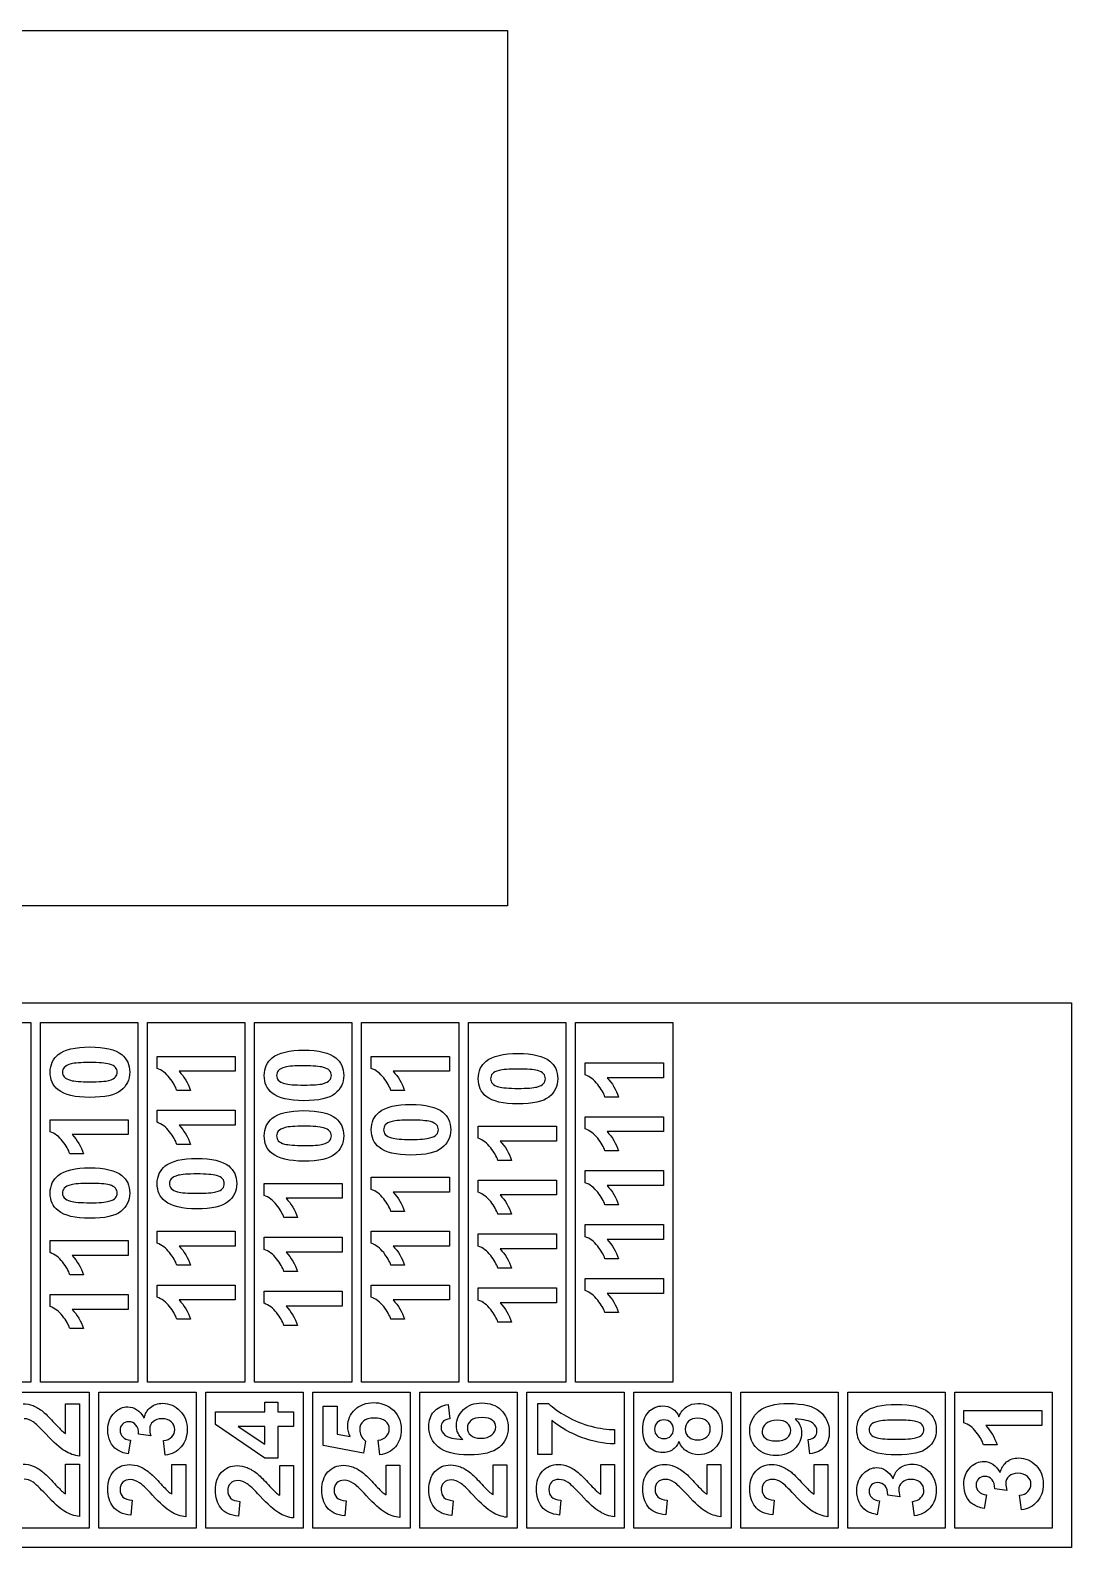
# Model space of a CAD drawing. Header units: millimetres. Extents: x -30 to 404, y 52 to 300.
# Drawn here: x 297 to 404, y 52 to 208 of the extents above; entities that cross this region are included whole.
import ezdxf

# ---------------------------------------------------------------- set-up
doc = ezdxf.new("R2010")
doc.units = ezdxf.units.MM
doc.layers.get('0').update_dxf_attribs({"lineweight": 25, "true_color": 0xffffff})
doc.layers.add('Gravure1', color=3, linetype='Continuous', lineweight=25, true_color=0x00ff00)

msp = doc.modelspace()

# ---------------------------------------------------------------- linework, layer by layer
for p, q in [((120, 208), (346, 208)), ((346, 208), (346, 118)), ((346, 118), (120, 118)), ((10, 108), (404, 108)), ((404, 108), (404, 52)), ((404, 52), (10, 52))]:
    msp.add_line(p, q)
at = {"layer": 'Gravure1'}
for p, q in [((287, 106), (297, 106)), ((297, 106), (297, 69)), ((298, 69), (298, 106)), ((298, 106), (308, 106)), ((308, 106), (308, 69)), ((309, 69), (309, 106)), ((309, 106), (319, 106)), ((319, 106), (319, 69)), ((320, 69), (320, 106)), ((320, 106), (330, 106)), ((330, 106), (330, 69)), ((331, 69), (331, 106)), ((331, 106), (341, 106)), ((341, 106), (341, 69)), ((342, 69), (342, 106)), ((342, 106), (352, 106)), ((352, 106), (352, 69)), ((353, 69), (353, 106)), ((353, 106), (363, 106)), ((363, 106), (363, 69)), ((310, 101.27), (310, 102.51)), ((310, 102.51), (318.03, 102.51)), ((318.03, 102.51), (318.03, 100.98)), ((332, 101.27), (332, 102.51)), ((332, 102.51), (340.03, 102.51)), ((340.03, 102.51), (340.03, 100.98)), ((354, 100.6), (354, 101.84)), ((354, 101.84), (362.03, 101.84)), ((362.03, 101.84), (362.03, 100.31)), ((318.03, 100.98), (312.25, 100.98)), ((340.03, 100.98), (334.25, 100.98)), ((362.03, 100.31), (356.25, 100.31)), ((313.42, 99), (312.02, 99)), ((335.42, 99), (334.02, 99)), ((357.42, 98.33), (356.02, 98.33)), ((310, 95.73), (310, 96.97)), ((310, 96.97), (318.03, 96.97)), ((318.03, 96.97), (318.03, 95.44)), ((299, 94.76), (299, 96)), ((299, 96), (307.03, 96)), ((307.03, 96), (307.03, 94.47)), ((318.03, 95.44), (312.25, 95.44)), ((343, 94.09), (343, 95.33)), ((343, 95.33), (351.03, 95.33)), ((351.03, 95.33), (351.03, 93.8)), ((354, 95.06), (354, 96.3)), ((354, 96.3), (362.03, 96.3)), ((362.03, 96.3), (362.03, 94.77)), ((307.03, 94.47), (301.25, 94.47)), ((351.03, 93.8), (345.25, 93.8)), ((362.03, 94.77), (356.25, 94.77)), ((302.42, 92.49), (301.02, 92.49)), ((313.42, 93.46), (312.02, 93.46)), ((357.42, 92.79), (356.02, 92.79)), ((346.42, 91.82), (345.02, 91.82)), ((354, 89.51), (354, 90.76)), ((354, 90.76), (362.03, 90.76)), ((362.03, 90.76), (362.03, 89.22)), ((321, 88.21), (321, 89.45)), ((321, 89.45), (329.03, 89.45)), ((329.03, 89.45), (329.03, 87.92)), ((332, 88.84), (332, 90.09)), ((332, 90.09), (340.03, 90.09)), ((340.03, 90.09), (340.03, 88.55)), ((343, 88.55), (343, 89.79)), ((343, 89.79), (351.03, 89.79)), ((351.03, 89.79), (351.03, 88.26)), ((362.03, 89.22), (356.25, 89.22)), ((329.03, 87.92), (323.25, 87.92)), ((340.03, 88.55), (334.25, 88.55)), ((351.03, 88.26), (345.25, 88.26)), ((324.42, 85.94), (323.02, 85.94)), ((335.42, 86.57), (334.02, 86.57)), ((346.42, 86.27), (345.02, 86.27)), ((357.42, 87.24), (356.02, 87.24)), ((310, 83.3), (310, 84.54)), ((310, 84.54), (318.03, 84.54)), ((318.03, 84.54), (318.03, 83.01)), ((332, 83.3), (332, 84.54)), ((332, 84.54), (340.03, 84.54)), ((340.03, 84.54), (340.03, 83.01)), ((343, 83), (343, 84.25)), ((343, 84.25), (351.03, 84.25)), ((351.03, 84.25), (351.03, 82.71)), ((354, 83.97), (354, 85.21)), ((354, 85.21), (362.03, 85.21)), ((362.03, 85.21), (362.03, 83.68)), ((299, 82.33), (299, 83.58)), ((299, 83.58), (307.03, 83.58)), ((307.03, 83.58), (307.03, 82.04)), ((318.03, 83.01), (312.25, 83.01)), ((321, 82.67), (321, 83.91)), ((321, 83.91), (329.03, 83.91)), ((329.03, 83.91), (329.03, 82.38)), ((340.03, 83.01), (334.25, 83.01)), ((351.03, 82.71), (345.25, 82.71)), ((362.03, 83.68), (356.25, 83.68)), ((307.03, 82.04), (301.25, 82.04)), ((329.03, 82.38), (323.25, 82.38)), ((357.42, 81.7), (356.02, 81.7)), ((302.42, 80.06), (301.02, 80.06)), ((313.42, 81.03), (312.02, 81.03)), ((324.42, 80.4), (323.02, 80.4)), ((335.42, 81.03), (334.02, 81.03)), ((346.42, 80.73), (345.02, 80.73)), ((354, 78.43), (354, 79.67)), ((354, 79.67), (362.03, 79.67)), ((362.03, 79.67), (362.03, 78.14)), ((299, 76.79), (299, 78.03)), ((299, 78.03), (307.03, 78.03)), ((307.03, 78.03), (307.03, 76.5)), ((310, 77.76), (310, 79)), ((310, 79), (318.03, 79)), ((318.03, 79), (318.03, 77.47)), ((321, 77.12), (321, 78.37)), ((321, 78.37), (329.03, 78.37)), ((329.03, 78.37), (329.03, 76.83)), ((332, 77.76), (332, 79)), ((332, 79), (340.03, 79)), ((340.03, 79), (340.03, 77.47)), ((343, 77.46), (343, 78.7)), ((343, 78.7), (351.03, 78.7)), ((351.03, 78.7), (351.03, 77.17)), ((362.03, 78.14), (356.25, 78.14)), ((307.03, 76.5), (301.25, 76.5)), ((318.03, 77.47), (312.25, 77.47)), ((329.03, 76.83), (323.25, 76.83)), ((340.03, 77.47), (334.25, 77.47)), ((351.03, 77.17), (345.25, 77.17)), ((313.42, 75.49), (312.02, 75.49)), ((335.42, 75.49), (334.02, 75.49)), ((346.42, 75.19), (345.02, 75.19)), ((357.42, 76.16), (356.02, 76.16)), ((302.42, 74.52), (301.02, 74.52)), ((324.42, 74.85), (323.02, 74.85)), ((297, 69), (287, 69)), ((308, 69), (298, 69)), ((319, 69), (309, 69)), ((330, 69), (320, 69)), ((341, 69), (331, 69)), ((352, 69), (342, 69)), ((363, 69), (353, 69)), ((293, 68), (303, 68)), ((303, 68), (303, 54)), ((304, 68), (314, 68)), ((304, 54), (304, 68)), ((314, 68), (314, 54)), ((315, 68), (325, 68)), ((315, 54), (315, 68)), ((325, 68), (325, 54)), ((326, 68), (336, 68)), ((326, 54), (326, 68)), ((336, 68), (336, 54)), ((337, 68), (347, 68)), ((337, 54), (337, 68)), ((347, 68), (347, 54)), ((348, 68), (358, 68)), ((348, 54), (348, 68)), ((358, 68), (358, 54)), ((359, 68), (369, 68)), ((359, 54), (359, 68)), ((369, 68), (369, 54)), ((370, 68), (380, 68)), ((370, 54), (370, 68)), ((380, 68), (380, 54)), ((381, 68), (391, 68)), ((381, 54), (381, 68)), ((391, 68), (391, 54)), ((392, 68), (402, 68)), ((392, 54), (392, 68)), ((402, 68), (402, 54)), ((300.59, 66.79), (302.02, 66.79)), ((300.59, 63.75), (300.59, 66.79)), ((302.02, 66.79), (302.02, 61.42)), ((315.98, 64.67), (315.98, 65.95)), ((315.98, 65.95), (321.06, 65.95)), ((321.06, 65.95), (321.06, 66.95)), ((321.06, 66.95), (322.41, 66.95)), ((322.41, 66.95), (322.41, 65.95)), ((322.41, 65.95), (324.02, 65.95)), ((324.02, 65.95), (324.02, 64.47)), ((327.06, 62.5), (327.06, 66.55)), ((327.06, 66.55), (328.49, 66.55)), ((328.49, 66.55), (328.49, 63.66)), ((339.91, 66.73), (340.07, 65.24)), ((349.13, 61.58), (349.13, 66.83)), ((349.13, 66.83), (350.24, 66.83)), ((392.92, 64.85), (392.92, 66.1)), ((392.92, 66.1), (400.95, 66.1)), ((400.95, 66.1), (400.95, 64.56)), ((321.06, 61.2), (315.98, 64.67)), ((321.06, 64.47), (318.33, 64.47)), ((318.33, 64.47), (321.06, 62.63)), ((321.06, 62.63), (321.06, 64.47)), ((324.02, 64.47), (322.41, 64.47)), ((322.41, 64.47), (322.41, 61.2)), ((350.55, 65.07), (350.55, 61.58)), ((357.02, 64.14), (357.02, 62.66)), ((400.95, 64.56), (395.17, 64.56)), ((307.25, 63.05), (307.01, 61.63)), ((309.34, 63.49), (308.09, 63.66)), ((310.83, 61.52), (310.65, 63)), ((331.22, 61.71), (327.06, 62.5)), ((328.49, 63.66), (329.85, 63.42)), ((331.4, 62.96), (331.22, 61.71)), ((332.89, 61.53), (332.73, 63.05)), ((377.1, 61.63), (376.93, 63.11)), ((396.33, 62.58), (394.94, 62.58)), ((322.41, 61.2), (321.06, 61.2)), ((350.55, 61.58), (349.13, 61.58)), ((300.59, 60.58), (302.02, 60.58)), ((300.59, 57.54), (300.59, 60.58)), ((302.02, 60.58), (302.02, 55.21)), ((311.52, 60.54), (312.95, 60.54)), ((311.52, 57.49), (311.52, 60.54)), ((312.95, 60.54), (312.95, 55.16)), ((322.59, 60.43), (324.02, 60.43)), ((322.59, 57.38), (322.59, 60.43)), ((324.02, 60.43), (324.02, 55.05)), ((333.52, 60.47), (334.95, 60.47)), ((333.52, 57.42), (333.52, 60.47)), ((334.95, 60.47), (334.95, 55.09)), ((344.52, 60.5), (345.95, 60.5)), ((344.52, 57.45), (344.52, 60.5)), ((345.95, 60.5), (345.95, 55.12)), ((355.59, 60.55), (357.02, 60.55)), ((355.59, 57.5), (355.59, 60.55)), ((357.02, 60.55), (357.02, 55.17)), ((366.52, 60.55), (367.95, 60.55)), ((366.52, 57.51), (366.52, 60.55)), ((367.95, 60.55), (367.95, 55.18)), ((377.52, 60.56), (378.95, 60.56)), ((377.52, 57.51), (377.52, 60.56)), ((378.95, 60.56), (378.95, 55.18)), ((397.34, 57.87), (396.09, 58.04)), ((307.44, 56.87), (307.28, 55.34)), ((318.5, 56.76), (318.35, 55.23)), ((329.44, 56.8), (329.28, 55.27)), ((340.44, 56.83), (340.28, 55.3)), ((351.5, 56.88), (351.35, 55.35)), ((362.43, 56.88), (362.28, 55.36)), ((373.43, 56.89), (373.28, 55.36)), ((384.25, 56.8), (384.01, 55.39)), ((386.34, 57.24), (385.09, 57.41)), ((387.83, 55.27), (387.65, 56.76)), ((395.25, 57.43), (395.01, 56.02)), ((398.83, 55.9), (398.65, 57.39)), ((303, 54), (293, 54)), ((314, 54), (304, 54)), ((325, 54), (315, 54)), ((336, 54), (326, 54)), ((347, 54), (337, 54)), ((358, 54), (348, 54)), ((369, 54), (359, 54)), ((380, 54), (370, 54)), ((391, 54), (381, 54)), ((392, 54), (392, 54)), ((402, 54), (392, 54))]:
    msp.add_line(p, q, dxfattribs=at)
for points in [[(299.83, 102.7), (300.49, 103.22), (301.57, 103.48), (303.09, 103.48)], [(303.09, 103.48), (304.6, 103.48), (305.69, 103.22), (306.35, 102.7)], [(321.83, 102.37), (322.49, 102.89), (323.57, 103.15), (325.09, 103.15)], [(325.09, 103.15), (326.6, 103.15), (327.69, 102.89), (328.35, 102.36)], [(299, 100.89), (299, 101.66), (299.28, 102.27), (299.83, 102.7)], [(301.15, 101.74), (300.8, 101.64), (300.57, 101.52), (300.45, 101.38)], [(303.09, 101.88), (302.15, 101.88), (301.5, 101.83), (301.15, 101.74)], [(305.08, 101.72), (304.69, 101.83), (304.03, 101.88), (303.09, 101.88)], [(305.72, 101.38), (305.6, 101.53), (305.39, 101.64), (305.08, 101.72)], [(306.35, 102.7), (306.9, 102.26), (307.17, 101.66), (307.17, 100.89)], [(321, 100.55), (321, 101.32), (321.28, 101.93), (321.83, 102.37)], [(323.15, 101.4), (322.8, 101.31), (322.57, 101.19), (322.45, 101.04)], [(325.09, 101.54), (324.15, 101.54), (323.5, 101.5), (323.15, 101.4)], [(327.08, 101.38), (326.69, 101.49), (326.03, 101.54), (325.09, 101.54)], [(328.35, 102.36), (328.9, 101.93), (329.17, 101.32), (329.17, 100.55)], [(343, 100.21), (343, 100.99), (343.28, 101.59), (343.83, 102.03)], [(343.83, 102.03), (344.49, 102.55), (345.57, 102.81), (347.09, 102.81)], [(347.09, 102.81), (348.6, 102.81), (349.69, 102.55), (350.35, 102.03)], [(350.35, 102.03), (350.9, 101.59), (351.17, 100.99), (351.17, 100.21)], [(299.82, 99.07), (299.27, 99.51), (299, 100.11), (299, 100.89)], [(300.45, 101.38), (300.33, 101.24), (300.27, 101.07), (300.27, 100.89)], [(300.27, 100.89), (300.27, 100.7), (300.33, 100.53), (300.45, 100.39)], [(300.45, 100.39), (300.57, 100.24), (300.78, 100.13), (301.08, 100.05)], [(301.08, 100.05), (301.48, 99.94), (302.15, 99.89), (303.09, 99.89)], [(303.09, 99.89), (304.03, 99.89), (304.67, 99.94), (305.02, 100.03)], [(305.02, 100.03), (305.37, 100.13), (305.61, 100.25), (305.72, 100.39)], [(305.9, 100.89), (305.9, 101.07), (305.84, 101.24), (305.72, 101.38)], [(305.72, 100.39), (305.84, 100.53), (305.9, 100.7), (305.9, 100.89)], [(307.17, 100.89), (307.17, 100.11), (306.87, 99.48), (306.27, 99)], [(311.28, 100.3), (310.91, 100.77), (310.49, 101.1), (310, 101.27)], [(312.02, 99), (311.89, 99.4), (311.65, 99.83), (311.28, 100.3)], [(312.25, 100.98), (312.78, 100.42), (313.17, 99.76), (313.42, 99)], [(321.82, 98.74), (321.27, 99.17), (321, 99.77), (321, 100.55)], [(322.45, 101.04), (322.33, 100.9), (322.27, 100.74), (322.27, 100.55)], [(322.27, 100.55), (322.27, 100.36), (322.33, 100.2), (322.45, 100.05)], [(322.45, 100.05), (322.57, 99.91), (322.78, 99.8), (323.08, 99.71)], [(327.02, 99.7), (327.37, 99.79), (327.61, 99.91), (327.72, 100.06)], [(327.72, 101.05), (327.6, 101.19), (327.39, 101.3), (327.08, 101.38)], [(327.9, 100.55), (327.9, 100.74), (327.84, 100.9), (327.72, 101.05)], [(327.72, 100.06), (327.84, 100.2), (327.9, 100.36), (327.9, 100.55)], [(329.17, 100.55), (329.17, 99.77), (328.87, 99.14), (328.27, 98.67)], [(333.28, 100.3), (332.91, 100.77), (332.49, 101.1), (332, 101.27)], [(334.02, 99), (333.89, 99.4), (333.65, 99.83), (333.28, 100.3)], [(334.25, 100.98), (334.78, 100.42), (335.17, 99.76), (335.42, 99)], [(343.82, 98.4), (343.27, 98.84), (343, 99.44), (343, 100.21)], [(344.45, 100.71), (344.33, 100.56), (344.27, 100.4), (344.27, 100.21)], [(344.27, 100.21), (344.27, 100.03), (344.33, 99.86), (344.45, 99.72)], [(345.15, 101.07), (344.8, 100.97), (344.57, 100.85), (344.45, 100.71)], [(347.09, 101.21), (346.15, 101.21), (345.5, 101.16), (345.15, 101.07)], [(349.08, 101.05), (348.69, 101.15), (348.03, 101.21), (347.09, 101.21)], [(349.72, 100.71), (349.6, 100.86), (349.39, 100.97), (349.08, 101.05)], [(349.9, 100.21), (349.9, 100.4), (349.84, 100.57), (349.72, 100.71)], [(349.72, 99.72), (349.84, 99.86), (349.9, 100.03), (349.9, 100.21)], [(351.17, 100.21), (351.17, 99.44), (350.87, 98.81), (350.27, 98.33)], [(355.28, 99.63), (354.91, 100.1), (354.49, 100.43), (354, 100.6)], [(356.25, 100.31), (356.78, 99.75), (357.17, 99.09), (357.42, 98.33)], [(303.07, 98.29), (301.57, 98.29), (300.48, 98.55), (299.82, 99.07)], [(306.27, 99), (305.67, 98.53), (304.61, 98.29), (303.07, 98.29)], [(325.07, 97.95), (323.57, 97.95), (322.48, 98.21), (321.82, 98.74)], [(323.08, 99.71), (323.48, 99.61), (324.15, 99.56), (325.09, 99.56)], [(328.27, 98.67), (327.67, 98.19), (326.61, 97.95), (325.07, 97.95)], [(325.09, 99.56), (326.03, 99.56), (326.67, 99.6), (327.02, 99.7)], [(347.07, 97.62), (345.57, 97.62), (344.48, 97.88), (343.82, 98.4)], [(344.45, 99.72), (344.57, 99.57), (344.78, 99.46), (345.08, 99.38)], [(345.08, 99.38), (345.48, 99.27), (346.15, 99.22), (347.09, 99.22)], [(350.27, 98.33), (349.67, 97.86), (348.61, 97.62), (347.07, 97.62)], [(347.09, 99.22), (348.03, 99.22), (348.67, 99.27), (349.02, 99.36)], [(349.02, 99.36), (349.37, 99.46), (349.61, 99.58), (349.72, 99.72)], [(356.02, 98.33), (355.89, 98.73), (355.65, 99.16), (355.28, 99.63)], [(321.83, 96.15), (322.49, 96.67), (323.57, 96.93), (325.09, 96.93)], [(325.09, 96.93), (326.6, 96.93), (327.69, 96.67), (328.35, 96.15)], [(332, 94.97), (332, 95.74), (332.28, 96.35), (332.83, 96.79)], [(332.83, 96.79), (333.49, 97.31), (334.57, 97.57), (336.09, 97.57)], [(336.09, 97.57), (337.6, 97.57), (338.69, 97.3), (339.35, 96.78)], [(339.35, 96.78), (339.9, 96.35), (340.17, 95.74), (340.17, 94.97)], [(311.28, 94.76), (310.91, 95.23), (310.49, 95.55), (310, 95.73)], [(312.25, 95.44), (312.78, 94.88), (313.17, 94.22), (313.42, 93.46)], [(321, 94.34), (321, 95.11), (321.28, 95.72), (321.83, 96.15)], [(323.15, 95.19), (322.8, 95.09), (322.57, 94.97), (322.45, 94.83)], [(325.09, 95.33), (324.15, 95.33), (323.5, 95.28), (323.15, 95.19)], [(327.08, 95.17), (326.69, 95.28), (326.03, 95.33), (325.09, 95.33)], [(327.72, 94.83), (327.6, 94.98), (327.39, 95.09), (327.08, 95.17)], [(328.35, 96.15), (328.9, 95.71), (329.17, 95.11), (329.17, 94.34)], [(333.45, 95.46), (333.33, 95.32), (333.27, 95.15), (333.27, 94.97)], [(334.15, 95.82), (333.8, 95.73), (333.57, 95.61), (333.45, 95.46)], [(336.09, 95.96), (335.15, 95.96), (334.5, 95.91), (334.15, 95.82)], [(338.08, 95.8), (337.69, 95.91), (337.03, 95.96), (336.09, 95.96)], [(338.72, 95.47), (338.6, 95.61), (338.39, 95.72), (338.08, 95.8)], [(338.9, 94.97), (338.9, 95.15), (338.84, 95.32), (338.72, 95.47)], [(300.28, 93.79), (299.91, 94.26), (299.49, 94.58), (299, 94.76)], [(301.02, 92.49), (300.89, 92.89), (300.65, 93.32), (300.28, 93.79)], [(301.25, 94.47), (301.78, 93.91), (302.17, 93.25), (302.42, 92.49)], [(312.02, 93.46), (311.89, 93.86), (311.65, 94.29), (311.28, 94.76)], [(321.82, 92.52), (321.27, 92.96), (321, 93.56), (321, 94.34)], [(322.45, 94.83), (322.33, 94.69), (322.27, 94.52), (322.27, 94.34)], [(322.27, 94.34), (322.27, 94.15), (322.33, 93.98), (322.45, 93.84)], [(322.45, 93.84), (322.57, 93.69), (322.78, 93.58), (323.08, 93.5)], [(327.02, 93.48), (327.37, 93.58), (327.61, 93.7), (327.72, 93.84)], [(327.9, 94.34), (327.9, 94.52), (327.84, 94.69), (327.72, 94.83)], [(327.72, 93.84), (327.84, 93.99), (327.9, 94.15), (327.9, 94.34)], [(329.17, 94.34), (329.17, 93.56), (328.87, 92.93), (328.27, 92.45)], [(332.82, 93.16), (332.27, 93.59), (332, 94.19), (332, 94.97)], [(333.27, 94.97), (333.27, 94.78), (333.33, 94.62), (333.45, 94.47)], [(333.45, 94.47), (333.57, 94.33), (333.78, 94.21), (334.08, 94.13)], [(334.08, 94.13), (334.48, 94.03), (335.15, 93.97), (336.09, 93.97)], [(336.09, 93.97), (337.03, 93.97), (337.67, 94.02), (338.02, 94.12)], [(338.02, 94.12), (338.37, 94.21), (338.61, 94.33), (338.72, 94.47)], [(338.72, 94.47), (338.84, 94.62), (338.9, 94.78), (338.9, 94.97)], [(340.17, 94.97), (340.17, 94.19), (339.87, 93.56), (339.27, 93.09)], [(344.28, 93.12), (343.91, 93.59), (343.49, 93.91), (343, 94.09)], [(345.25, 93.8), (345.78, 93.24), (346.17, 92.58), (346.42, 91.82)], [(355.28, 94.09), (354.91, 94.56), (354.49, 94.88), (354, 95.06)], [(356.02, 92.79), (355.89, 93.19), (355.65, 93.62), (355.28, 94.09)], [(356.25, 94.77), (356.78, 94.21), (357.17, 93.55), (357.42, 92.79)], [(325.07, 91.74), (323.57, 91.74), (322.48, 92), (321.82, 92.52)], [(323.08, 93.5), (323.48, 93.4), (324.15, 93.34), (325.09, 93.34)], [(328.27, 92.45), (327.67, 91.98), (326.61, 91.74), (325.07, 91.74)], [(325.09, 93.34), (326.03, 93.34), (326.67, 93.39), (327.02, 93.48)], [(336.07, 92.37), (334.57, 92.37), (333.48, 92.63), (332.82, 93.16)], [(339.27, 93.09), (338.67, 92.61), (337.61, 92.37), (336.07, 92.37)], [(345.02, 91.82), (344.89, 92.22), (344.65, 92.65), (344.28, 93.12)], [(299.83, 90.27), (300.49, 90.79), (301.57, 91.05), (303.09, 91.05)], [(303.09, 91.05), (304.6, 91.05), (305.69, 90.79), (306.35, 90.27)], [(310, 89.43), (310, 90.2), (310.28, 90.81), (310.83, 91.24)], [(310.83, 91.24), (311.49, 91.76), (312.57, 92.02), (314.09, 92.02)], [(314.09, 92.02), (315.6, 92.02), (316.69, 91.76), (317.35, 91.24)], [(317.35, 91.24), (317.9, 90.8), (318.17, 90.2), (318.17, 89.43)], [(299, 88.46), (299, 89.23), (299.28, 89.84), (299.83, 90.27)], [(300.45, 88.95), (300.33, 88.81), (300.27, 88.64), (300.27, 88.46)], [(301.15, 89.31), (300.8, 89.21), (300.57, 89.1), (300.45, 88.95)], [(303.09, 89.45), (302.15, 89.45), (301.5, 89.4), (301.15, 89.31)], [(305.08, 89.29), (304.69, 89.4), (304.03, 89.45), (303.09, 89.45)], [(305.72, 88.95), (305.6, 89.1), (305.39, 89.21), (305.08, 89.29)], [(305.9, 88.46), (305.9, 88.64), (305.84, 88.81), (305.72, 88.95)], [(306.35, 90.27), (306.9, 89.84), (307.17, 89.23), (307.17, 88.46)], [(310.82, 87.61), (310.27, 88.05), (310, 88.65), (310, 89.43)], [(311.45, 89.92), (311.33, 89.78), (311.27, 89.61), (311.27, 89.43)], [(311.27, 89.43), (311.27, 89.24), (311.33, 89.07), (311.45, 88.93)], [(312.15, 90.28), (311.8, 90.18), (311.57, 90.06), (311.45, 89.92)], [(311.45, 88.93), (311.57, 88.78), (311.78, 88.67), (312.08, 88.59)], [(314.09, 90.42), (313.15, 90.42), (312.5, 90.37), (312.15, 90.28)], [(316.08, 90.26), (315.69, 90.37), (315.03, 90.42), (314.09, 90.42)], [(316.02, 88.57), (316.37, 88.67), (316.61, 88.79), (316.72, 88.93)], [(316.72, 89.92), (316.6, 90.07), (316.39, 90.18), (316.08, 90.26)], [(316.9, 89.43), (316.9, 89.61), (316.84, 89.78), (316.72, 89.92)], [(316.72, 88.93), (316.84, 89.07), (316.9, 89.24), (316.9, 89.43)], [(318.17, 89.43), (318.17, 88.65), (317.87, 88.02), (317.27, 87.54)], [(355.28, 88.55), (354.91, 89.02), (354.49, 89.34), (354, 89.51)], [(356.25, 89.22), (356.78, 88.66), (357.17, 88), (357.42, 87.24)], [(299.82, 86.65), (299.27, 87.08), (299, 87.68), (299, 88.46)], [(300.27, 88.46), (300.27, 88.27), (300.33, 88.11), (300.45, 87.96)], [(300.45, 87.96), (300.57, 87.82), (300.78, 87.7), (301.08, 87.62)], [(301.08, 87.62), (301.48, 87.52), (302.15, 87.46), (303.09, 87.46)], [(303.09, 87.46), (304.03, 87.46), (304.67, 87.51), (305.02, 87.61)], [(305.02, 87.61), (305.37, 87.7), (305.61, 87.82), (305.72, 87.96)], [(305.72, 87.96), (305.84, 88.11), (305.9, 88.27), (305.9, 88.46)], [(307.17, 88.46), (307.17, 87.68), (306.87, 87.05), (306.27, 86.57)], [(314.07, 86.83), (312.57, 86.83), (311.48, 87.09), (310.82, 87.61)], [(312.08, 88.59), (312.48, 88.48), (313.15, 88.43), (314.09, 88.43)], [(317.27, 87.54), (316.67, 87.07), (315.61, 86.83), (314.07, 86.83)], [(314.09, 88.43), (315.03, 88.43), (315.67, 88.48), (316.02, 88.57)], [(322.28, 87.24), (321.91, 87.71), (321.49, 88.04), (321, 88.21)], [(323.25, 87.92), (323.78, 87.36), (324.17, 86.7), (324.42, 85.94)], [(333.28, 87.88), (332.91, 88.35), (332.49, 88.67), (332, 88.84)], [(334.02, 86.57), (333.89, 86.97), (333.65, 87.41), (333.28, 87.88)], [(334.25, 88.55), (334.78, 87.99), (335.17, 87.33), (335.42, 86.57)], [(344.28, 87.58), (343.91, 88.05), (343.49, 88.37), (343, 88.55)], [(345.02, 86.27), (344.89, 86.67), (344.65, 87.11), (344.28, 87.58)], [(345.25, 88.26), (345.78, 87.7), (346.17, 87.04), (346.42, 86.27)], [(356.02, 87.24), (355.89, 87.64), (355.65, 88.08), (355.28, 88.55)], [(303.07, 85.86), (301.57, 85.86), (300.48, 86.12), (299.82, 86.65)], [(306.27, 86.57), (305.67, 86.1), (304.61, 85.86), (303.07, 85.86)], [(323.02, 85.94), (322.89, 86.34), (322.65, 86.77), (322.28, 87.24)], [(311.28, 82.33), (310.91, 82.8), (310.49, 83.12), (310, 83.3)], [(312.25, 83.01), (312.78, 82.45), (313.17, 81.79), (313.42, 81.03)], [(333.28, 82.33), (332.91, 82.8), (332.49, 83.12), (332, 83.3)], [(334.25, 83.01), (334.78, 82.45), (335.17, 81.79), (335.42, 81.03)], [(344.28, 82.04), (343.91, 82.51), (343.49, 82.83), (343, 83)], [(345.25, 82.71), (345.78, 82.15), (346.17, 81.49), (346.42, 80.73)], [(355.28, 83), (354.91, 83.47), (354.49, 83.8), (354, 83.97)], [(356.02, 81.7), (355.89, 82.1), (355.65, 82.53), (355.28, 83)], [(356.25, 83.68), (356.78, 83.12), (357.17, 82.46), (357.42, 81.7)], [(300.28, 81.37), (299.91, 81.84), (299.49, 82.16), (299, 82.33)], [(301.02, 80.06), (300.89, 80.46), (300.65, 80.9), (300.28, 81.37)], [(301.25, 82.04), (301.78, 81.48), (302.17, 80.82), (302.42, 80.06)], [(312.02, 81.03), (311.89, 81.43), (311.65, 81.86), (311.28, 82.33)], [(322.28, 81.7), (321.91, 82.17), (321.49, 82.49), (321, 82.67)], [(323.02, 80.4), (322.89, 80.8), (322.65, 81.23), (322.28, 81.7)], [(323.25, 82.38), (323.78, 81.82), (324.17, 81.16), (324.42, 80.4)], [(334.02, 81.03), (333.89, 81.43), (333.65, 81.86), (333.28, 82.33)], [(345.02, 80.73), (344.89, 81.13), (344.65, 81.57), (344.28, 82.04)], [(355.28, 77.46), (354.91, 77.93), (354.49, 78.25), (354, 78.43)], [(356.25, 78.14), (356.78, 77.58), (357.17, 76.92), (357.42, 76.16)], [(300.28, 75.82), (299.91, 76.29), (299.49, 76.61), (299, 76.79)], [(301.25, 76.5), (301.78, 75.94), (302.17, 75.28), (302.42, 74.52)], [(311.28, 76.79), (310.91, 77.26), (310.49, 77.58), (310, 77.76)], [(312.02, 75.49), (311.89, 75.89), (311.65, 76.32), (311.28, 76.79)], [(312.25, 77.47), (312.78, 76.91), (313.17, 76.25), (313.42, 75.49)], [(322.28, 76.16), (321.91, 76.63), (321.49, 76.95), (321, 77.12)], [(323.25, 76.83), (323.78, 76.27), (324.17, 75.61), (324.42, 74.85)], [(333.28, 76.79), (332.91, 77.26), (332.49, 77.58), (332, 77.76)], [(334.02, 75.49), (333.89, 75.89), (333.65, 76.32), (333.28, 76.79)], [(334.25, 77.47), (334.78, 76.91), (335.17, 76.25), (335.42, 75.49)], [(344.28, 76.49), (343.91, 76.96), (343.49, 77.28), (343, 77.46)], [(345.02, 75.19), (344.89, 75.59), (344.65, 76.02), (344.28, 76.49)], [(345.25, 77.17), (345.78, 76.61), (346.17, 75.95), (346.42, 75.19)], [(356.02, 76.16), (355.89, 76.56), (355.65, 76.99), (355.28, 77.46)], [(301.02, 74.52), (300.89, 74.92), (300.65, 75.35), (300.28, 75.82)], [(323.02, 74.85), (322.89, 75.25), (322.65, 75.69), (322.28, 76.16)], [(296.21, 66.79), (296.57, 66.79), (296.91, 66.73), (297.24, 66.6)], [(297.24, 66.6), (297.56, 66.47), (297.91, 66.27), (298.26, 65.99)], [(298.26, 65.99), (298.5, 65.8), (298.84, 65.47), (299.28, 64.98)], [(304.92, 64.1), (304.92, 64.85), (305.16, 65.46), (305.64, 65.91)], [(305.64, 65.91), (306.03, 66.29), (306.47, 66.47), (306.97, 66.47)], [(306.97, 66.47), (307.67, 66.47), (308.23, 66.09), (308.65, 65.32)], [(308.65, 65.32), (308.75, 65.78), (308.97, 66.15), (309.31, 66.42)], [(309.31, 66.42), (309.65, 66.7), (310.06, 66.84), (310.55, 66.84)], [(310.55, 66.84), (311.25, 66.84), (311.85, 66.58), (312.34, 66.07)], [(312.34, 66.07), (312.84, 65.55), (313.08, 64.91), (313.08, 64.15)], [(329.59, 64.47), (329.59, 65.15), (329.84, 65.72), (330.34, 66.2)], [(330.34, 66.2), (330.83, 66.67), (331.47, 66.91), (332.26, 66.91)], [(332.26, 66.91), (332.92, 66.91), (333.51, 66.71), (334.03, 66.33)], [(334.03, 66.33), (334.73, 65.81), (335.08, 65.09), (335.08, 64.17)], [(337.92, 64.46), (337.92, 65.07), (338.09, 65.57), (338.43, 65.97)], [(338.43, 65.97), (338.77, 66.37), (339.26, 66.62), (339.91, 66.73)], [(340.75, 64.55), (340.75, 65.19), (341, 65.73), (341.48, 66.19)], [(341.48, 66.19), (341.97, 66.65), (342.6, 66.88), (343.37, 66.88)], [(343.37, 66.88), (344.19, 66.88), (344.85, 66.64), (345.34, 66.16)], [(345.34, 66.16), (345.84, 65.68), (346.08, 65.06), (346.08, 64.31)], [(350.24, 66.83), (350.66, 66.39), (351.28, 65.95), (352.07, 65.51)], [(359.91, 64.17), (359.91, 64.93), (360.11, 65.52), (360.5, 65.94)], [(360.5, 65.94), (360.89, 66.36), (361.38, 66.57), (361.98, 66.57)], [(361.98, 66.57), (362.35, 66.57), (362.68, 66.47), (362.97, 66.28)], [(362.97, 66.28), (363.26, 66.09), (363.48, 65.81), (363.63, 65.46)], [(363.63, 65.46), (363.81, 65.91), (364.07, 66.25), (364.41, 66.48)], [(364.41, 66.48), (364.75, 66.71), (365.15, 66.82), (365.59, 66.82)], [(365.59, 66.82), (366.33, 66.82), (366.93, 66.59), (367.39, 66.12)], [(367.39, 66.12), (367.86, 65.65), (368.09, 65.02), (368.09, 64.24)], [(370.91, 64.04), (370.91, 64.85), (371.23, 65.52), (371.85, 66.04)], [(371.85, 66.04), (372.48, 66.56), (373.51, 66.82), (374.95, 66.82)], [(374.95, 66.82), (376.41, 66.82), (377.47, 66.54), (378.12, 66)], [(378.12, 66), (378.76, 65.46), (379.09, 64.76), (379.09, 63.89)], [(381.92, 64.13), (381.92, 64.91), (382.19, 65.51), (382.75, 65.95)], [(382.75, 65.95), (383.4, 66.47), (384.49, 66.73), (386, 66.73)], [(386, 66.73), (387.52, 66.73), (388.6, 66.47), (389.27, 65.94)], [(389.27, 65.94), (389.81, 65.51), (390.08, 64.91), (390.08, 64.13)], [(297.26, 64.94), (296.94, 65.15), (296.63, 65.26), (296.32, 65.26)], [(298.57, 63.67), (297.92, 64.36), (297.49, 64.78), (297.26, 64.94)], [(299.28, 64.98), (299.73, 64.5), (300.02, 64.19), (300.17, 64.06)], [(300.17, 64.06), (300.31, 63.93), (300.45, 63.83), (300.59, 63.75)], [(305.16, 62.91), (305, 63.26), (304.92, 63.66), (304.92, 64.1)], [(306.42, 64.7), (306.26, 64.54), (306.18, 64.32), (306.18, 64.06)], [(306.18, 64.06), (306.18, 63.8), (306.27, 63.57), (306.45, 63.39)], [(307.06, 64.94), (306.79, 64.94), (306.58, 64.86), (306.42, 64.7)], [(307.82, 64.61), (307.63, 64.83), (307.38, 64.94), (307.06, 64.94)], [(308.09, 63.66), (308.1, 64.07), (308.01, 64.39), (307.82, 64.61)], [(309.57, 64.95), (309.34, 64.74), (309.23, 64.49), (309.23, 64.19)], [(309.23, 64.19), (309.23, 64), (309.26, 63.76), (309.34, 63.49)], [(310.48, 65.26), (310.1, 65.26), (309.79, 65.16), (309.57, 64.95)], [(311.45, 64.94), (311.21, 65.15), (310.89, 65.26), (310.48, 65.26)], [(311.81, 64.14), (311.81, 64.46), (311.69, 64.72), (311.45, 64.94)], [(311.51, 63.39), (311.71, 63.59), (311.81, 63.84), (311.81, 64.14)], [(313.08, 64.15), (313.08, 63.43), (312.88, 62.83), (312.46, 62.35)], [(329.85, 63.42), (329.68, 63.76), (329.59, 64.11), (329.59, 64.47)], [(331.19, 65), (330.94, 64.78), (330.82, 64.49), (330.82, 64.14)], [(330.82, 64.14), (330.82, 63.7), (331.01, 63.3), (331.4, 62.96)], [(332.29, 65.33), (331.8, 65.33), (331.43, 65.22), (331.19, 65)], [(333.47, 65), (333.21, 65.22), (332.82, 65.33), (332.29, 65.33)], [(333.86, 64.18), (333.86, 64.5), (333.73, 64.77), (333.47, 65)], [(333.55, 63.44), (333.76, 63.66), (333.86, 63.9), (333.86, 64.18)], [(335.08, 64.17), (335.08, 63.43), (334.89, 62.83), (334.49, 62.36)], [(338.89, 62.35), (338.24, 62.89), (337.92, 63.59), (337.92, 64.46)], [(339.39, 64.96), (339.25, 64.81), (339.18, 64.61), (339.18, 64.37)], [(339.18, 64.37), (339.18, 64.04), (339.32, 63.77), (339.61, 63.54)], [(340.07, 65.24), (339.77, 65.21), (339.54, 65.11), (339.39, 64.96)], [(341.43, 63.12), (340.98, 63.5), (340.75, 63.98), (340.75, 64.55)], [(342.25, 65.07), (342, 64.87), (341.88, 64.61), (341.88, 64.31)], [(341.88, 64.31), (341.88, 64.01), (342, 63.76), (342.23, 63.56)], [(343.39, 65.38), (342.87, 65.38), (342.49, 65.27), (342.25, 65.07)], [(344.48, 65.09), (344.26, 65.28), (343.89, 65.38), (343.39, 65.38)], [(344.41, 63.6), (344.68, 63.83), (344.81, 64.09), (344.81, 64.38)], [(344.81, 64.38), (344.81, 64.67), (344.7, 64.9), (344.48, 65.09)], [(346.08, 64.31), (346.08, 63.5), (345.77, 62.83), (345.14, 62.31)], [(353.63, 63.34), (352.48, 63.77), (351.46, 64.35), (350.55, 65.07)], [(352.07, 65.51), (352.87, 65.06), (353.72, 64.72), (354.61, 64.48)], [(354.61, 64.48), (355.51, 64.25), (356.31, 64.13), (357.02, 64.14)], [(360.5, 62.39), (360.11, 62.81), (359.91, 63.4), (359.91, 64.17)], [(361.39, 64.87), (361.22, 64.69), (361.13, 64.47), (361.13, 64.18)], [(361.13, 64.18), (361.13, 63.89), (361.22, 63.65), (361.39, 63.48)], [(362.08, 65.13), (361.79, 65.13), (361.56, 65.04), (361.39, 64.87)], [(362.8, 64.87), (362.62, 65.04), (362.39, 65.13), (362.08, 65.13)], [(363.06, 64.17), (363.06, 64.46), (362.97, 64.69), (362.8, 64.87)], [(362.8, 63.48), (362.97, 63.65), (363.06, 63.88), (363.06, 64.17)], [(364.63, 64.99), (364.4, 64.78), (364.28, 64.51), (364.28, 64.19)], [(364.28, 64.19), (364.28, 63.81), (364.41, 63.53), (364.67, 63.35)], [(365.53, 65.31), (365.15, 65.31), (364.85, 65.2), (364.63, 64.99)], [(366.51, 65), (366.29, 65.2), (365.96, 65.31), (365.53, 65.31)], [(366.5, 63.4), (366.74, 63.62), (366.85, 63.89), (366.85, 64.21)], [(366.85, 64.21), (366.85, 64.53), (366.74, 64.79), (366.51, 65)], [(368.09, 64.24), (368.09, 63.51), (367.9, 62.9), (367.51, 62.42)], [(371.66, 62.2), (371.16, 62.68), (370.91, 63.29), (370.91, 64.04)], [(372.59, 64.76), (372.32, 64.53), (372.18, 64.27), (372.18, 63.97)], [(372.18, 63.97), (372.18, 63.68), (372.3, 63.45), (372.52, 63.26)], [(373.75, 65.1), (373.25, 65.1), (372.87, 64.98), (372.59, 64.76)], [(374.77, 64.79), (374.54, 65), (374.2, 65.1), (373.75, 65.1)], [(374.76, 63.29), (375, 63.49), (375.12, 63.74), (375.12, 64.05)], [(375.12, 64.05), (375.12, 64.34), (375, 64.59), (374.77, 64.79)], [(377.39, 64.81), (377.09, 65.03), (376.49, 65.17), (375.57, 65.23)], [(375.57, 65.23), (376.02, 64.85), (376.24, 64.37), (376.24, 63.79)], [(377.82, 64), (377.82, 64.32), (377.68, 64.59), (377.39, 64.81)], [(377.6, 63.4), (377.75, 63.55), (377.82, 63.75), (377.82, 64)], [(382.73, 62.32), (382.19, 62.75), (381.92, 63.36), (381.92, 64.13)], [(383.36, 64.63), (383.25, 64.48), (383.19, 64.32), (383.19, 64.13)], [(383.19, 64.13), (383.19, 63.95), (383.25, 63.78), (383.36, 63.63)], [(384.07, 64.98), (383.72, 64.89), (383.48, 64.77), (383.36, 64.63)], [(386, 65.12), (385.06, 65.12), (384.42, 65.08), (384.07, 64.98)], [(388, 64.97), (387.61, 65.07), (386.94, 65.12), (386, 65.12)], [(388.64, 64.63), (388.52, 64.77), (388.31, 64.89), (388, 64.97)], [(388.81, 64.13), (388.81, 64.32), (388.75, 64.48), (388.64, 64.63)], [(388.64, 63.64), (388.75, 63.78), (388.81, 63.95), (388.81, 64.13)], [(390.08, 64.13), (390.08, 63.35), (389.79, 62.73), (389.19, 62.25)], [(394.2, 63.89), (393.83, 64.36), (393.4, 64.68), (392.92, 64.85)], [(395.17, 64.56), (395.69, 64), (396.08, 63.34), (396.33, 62.58)], [(300.49, 61.94), (300, 62.23), (299.36, 62.81), (298.57, 63.67)], [(305.85, 62.08), (305.56, 62.28), (305.33, 62.55), (305.16, 62.91)], [(306.45, 63.39), (306.63, 63.2), (306.9, 63.09), (307.25, 63.05)], [(310.65, 63), (311.02, 63.05), (311.31, 63.18), (311.51, 63.39)], [(332.73, 63.05), (333.08, 63.1), (333.35, 63.23), (333.55, 63.44)], [(339.61, 63.54), (339.9, 63.32), (340.51, 63.18), (341.43, 63.12)], [(342.23, 63.56), (342.46, 63.35), (342.8, 63.25), (343.25, 63.25)], [(343.25, 63.25), (343.75, 63.25), (344.14, 63.37), (344.41, 63.6)], [(357.02, 62.66), (355.91, 62.68), (354.78, 62.91), (353.63, 63.34)], [(361.39, 63.48), (361.57, 63.3), (361.8, 63.22), (362.09, 63.22)], [(362.09, 63.22), (362.39, 63.22), (362.63, 63.3), (362.8, 63.48)], [(363.63, 62.9), (363.46, 62.5), (363.23, 62.22), (362.94, 62.04)], [(364.47, 61.89), (364.1, 62.1), (363.83, 62.44), (363.63, 62.9)], [(364.67, 63.35), (364.93, 63.17), (365.21, 63.07), (365.51, 63.07)], [(365.51, 63.07), (365.93, 63.07), (366.26, 63.18), (366.5, 63.4)], [(367.51, 62.42), (367.06, 61.85), (366.44, 61.56), (365.66, 61.56)], [(372.52, 63.26), (372.74, 63.07), (373.11, 62.98), (373.62, 62.98)], [(373.62, 62.98), (374.14, 62.98), (374.52, 63.08), (374.76, 63.29)], [(376.24, 63.79), (376.24, 63.16), (376, 62.62), (375.52, 62.16)], [(376.93, 63.11), (377.23, 63.15), (377.46, 63.24), (377.6, 63.4)], [(379.09, 63.89), (379.09, 63.26), (378.92, 62.75), (378.59, 62.37)], [(383.36, 63.63), (383.48, 63.49), (383.69, 63.38), (384, 63.3)], [(384, 63.3), (384.4, 63.19), (385.06, 63.14), (386, 63.14)], [(386, 63.14), (386.94, 63.14), (387.59, 63.19), (387.94, 63.28)], [(387.94, 63.28), (388.29, 63.37), (388.52, 63.49), (388.64, 63.64)], [(394.94, 62.58), (394.81, 62.98), (394.56, 63.42), (394.2, 63.89)], [(302.02, 61.42), (301.48, 61.48), (300.97, 61.65), (300.49, 61.94)], [(307.01, 61.63), (306.52, 61.73), (306.14, 61.88), (305.85, 62.08)], [(312.46, 62.35), (312.04, 61.87), (311.5, 61.6), (310.83, 61.52)], [(334.49, 62.36), (334.09, 61.89), (333.56, 61.62), (332.89, 61.53)], [(342.06, 61.53), (340.59, 61.53), (339.54, 61.81), (338.89, 62.35)], [(345.14, 62.31), (344.52, 61.79), (343.49, 61.53), (342.06, 61.53)], [(361.98, 61.77), (361.38, 61.77), (360.89, 61.97), (360.5, 62.39)], [(362.94, 62.04), (362.65, 61.86), (362.32, 61.77), (361.98, 61.77)], [(365.66, 61.56), (365.23, 61.56), (364.83, 61.67), (364.47, 61.89)], [(373.62, 61.47), (372.81, 61.47), (372.15, 61.72), (371.66, 62.2)], [(375.52, 62.16), (375.03, 61.7), (374.4, 61.47), (373.62, 61.47)], [(378.59, 62.37), (378.26, 61.98), (377.76, 61.74), (377.1, 61.63)], [(385.99, 61.53), (384.48, 61.53), (383.4, 61.8), (382.73, 62.32)], [(389.19, 62.25), (388.59, 61.77), (387.52, 61.53), (385.99, 61.53)], [(393.64, 60.3), (394.03, 60.67), (394.47, 60.86), (394.97, 60.86)], [(394.97, 60.86), (395.67, 60.86), (396.23, 60.47), (396.65, 59.71)], [(397.31, 60.81), (397.65, 61.08), (398.06, 61.22), (398.55, 61.22)], [(398.55, 61.22), (399.25, 61.22), (399.85, 60.96), (400.34, 60.45)], [(296.21, 60.58), (296.57, 60.58), (296.91, 60.52), (297.24, 60.39)], [(297.24, 60.39), (297.56, 60.26), (297.91, 60.05), (298.26, 59.77)], [(298.26, 59.77), (298.5, 59.59), (298.84, 59.25), (299.28, 58.77)], [(304.92, 58), (304.92, 58.79), (305.13, 59.41), (305.55, 59.86)], [(305.55, 59.86), (305.98, 60.31), (306.51, 60.54), (307.14, 60.54)], [(307.14, 60.54), (307.5, 60.54), (307.85, 60.47), (308.17, 60.35)], [(308.17, 60.35), (308.5, 60.22), (308.84, 60.01), (309.19, 59.73)], [(309.19, 59.73), (309.43, 59.55), (309.77, 59.21), (310.21, 58.73)], [(315.98, 57.89), (315.98, 58.68), (316.2, 59.3), (316.62, 59.75)], [(316.62, 59.75), (317.05, 60.2), (317.58, 60.43), (318.21, 60.43)], [(318.21, 60.43), (318.57, 60.43), (318.91, 60.36), (319.24, 60.23)], [(319.24, 60.23), (319.56, 60.1), (319.91, 59.9), (320.26, 59.62)], [(320.26, 59.62), (320.5, 59.43), (320.84, 59.1), (321.28, 58.62)], [(326.92, 57.93), (326.92, 58.72), (327.13, 59.34), (327.55, 59.79)], [(327.55, 59.79), (327.98, 60.24), (328.51, 60.47), (329.14, 60.47)], [(329.14, 60.47), (329.5, 60.47), (329.85, 60.4), (330.17, 60.27)], [(330.17, 60.27), (330.5, 60.15), (330.84, 59.94), (331.19, 59.66)], [(331.19, 59.66), (331.43, 59.48), (331.77, 59.14), (332.21, 58.66)], [(337.92, 57.96), (337.92, 58.75), (338.13, 59.37), (338.55, 59.82)], [(338.55, 59.82), (338.98, 60.27), (339.51, 60.5), (340.14, 60.5)], [(340.14, 60.5), (340.5, 60.5), (340.85, 60.43), (341.17, 60.3)], [(341.17, 60.3), (341.5, 60.18), (341.84, 59.97), (342.19, 59.69)], [(342.19, 59.69), (342.43, 59.51), (342.77, 59.17), (343.21, 58.69)], [(348.98, 58.01), (348.98, 58.8), (349.2, 59.42), (349.62, 59.87)], [(349.62, 59.87), (350.05, 60.32), (350.58, 60.55), (351.21, 60.55)], [(351.21, 60.55), (351.57, 60.55), (351.91, 60.48), (352.24, 60.35)], [(352.24, 60.35), (352.56, 60.22), (352.91, 60.02), (353.26, 59.74)], [(353.26, 59.74), (353.5, 59.55), (353.84, 59.22), (354.28, 58.74)], [(359.91, 58.01), (359.91, 58.8), (360.13, 59.42), (360.55, 59.87)], [(360.55, 59.87), (360.98, 60.32), (361.51, 60.55), (362.14, 60.55)], [(362.14, 60.55), (362.5, 60.55), (362.84, 60.49), (363.17, 60.36)], [(363.17, 60.36), (363.49, 60.23), (363.83, 60.02), (364.19, 59.74)], [(364.19, 59.74), (364.43, 59.56), (364.77, 59.22), (365.21, 58.74)], [(370.91, 58.02), (370.91, 58.81), (371.13, 59.43), (371.55, 59.88)], [(371.55, 59.88), (371.98, 60.33), (372.51, 60.56), (373.14, 60.56)], [(373.14, 60.56), (373.5, 60.56), (373.84, 60.49), (374.17, 60.36)], [(374.17, 60.36), (374.49, 60.24), (374.83, 60.03), (375.19, 59.75)], [(375.19, 59.75), (375.43, 59.57), (375.77, 59.23), (376.21, 58.75)], [(381.92, 57.85), (381.92, 58.61), (382.16, 59.21), (382.64, 59.66)], [(382.64, 59.66), (383.03, 60.04), (383.47, 60.23), (383.97, 60.23)], [(383.97, 60.23), (384.67, 60.23), (385.23, 59.84), (385.65, 59.07)], [(385.65, 59.07), (385.75, 59.53), (385.97, 59.9), (386.31, 60.17)], [(386.31, 60.17), (386.65, 60.45), (387.06, 60.59), (387.55, 60.59)], [(387.55, 60.59), (388.25, 60.59), (388.85, 60.33), (389.34, 59.82)], [(389.34, 59.82), (389.84, 59.3), (390.08, 58.66), (390.08, 57.9)], [(392.92, 58.49), (392.92, 59.24), (393.16, 59.84), (393.64, 60.3)], [(395.06, 59.32), (394.79, 59.32), (394.58, 59.24), (394.42, 59.08)], [(395.82, 58.99), (395.63, 59.21), (395.38, 59.32), (395.06, 59.32)], [(396.65, 59.71), (396.75, 60.17), (396.97, 60.53), (397.31, 60.81)], [(397.57, 59.34), (397.34, 59.13), (397.23, 58.88), (397.23, 58.58)], [(398.48, 59.65), (398.1, 59.65), (397.79, 59.54), (397.57, 59.34)], [(399.45, 59.32), (399.21, 59.54), (398.89, 59.65), (398.48, 59.65)], [(399.81, 58.52), (399.81, 58.84), (399.69, 59.11), (399.45, 59.32)], [(400.34, 60.45), (400.84, 59.94), (401.08, 59.3), (401.08, 58.53)], [(297.26, 58.72), (296.94, 58.94), (296.63, 59.04), (296.32, 59.04)], [(298.57, 57.45), (297.92, 58.14), (297.49, 58.57), (297.26, 58.72)], [(299.28, 58.77), (299.73, 58.28), (300.02, 57.98), (300.17, 57.85)], [(300.17, 57.85), (300.31, 57.72), (300.45, 57.62), (300.59, 57.54)], [(305.47, 56.2), (305.1, 56.68), (304.92, 57.28), (304.92, 58)], [(306.46, 58.72), (306.28, 58.54), (306.19, 58.29), (306.19, 57.96)], [(306.19, 57.96), (306.19, 57.64), (306.28, 57.39), (306.48, 57.2)], [(307.25, 59), (306.91, 59), (306.65, 58.91), (306.46, 58.72)], [(308.19, 58.68), (307.87, 58.89), (307.56, 59), (307.25, 59)], [(309.5, 57.41), (308.86, 58.1), (308.42, 58.53), (308.19, 58.68)], [(310.21, 58.73), (310.66, 58.24), (310.95, 57.94), (311.1, 57.81)], [(311.1, 57.81), (311.24, 57.68), (311.39, 57.57), (311.52, 57.49)], [(316.53, 56.09), (316.17, 56.57), (315.98, 57.17), (315.98, 57.89)], [(317.53, 58.61), (317.35, 58.43), (317.26, 58.18), (317.26, 57.85)], [(317.26, 57.85), (317.26, 57.53), (317.35, 57.28), (317.54, 57.09)], [(318.32, 58.89), (317.98, 58.89), (317.71, 58.8), (317.53, 58.61)], [(319.26, 58.57), (318.94, 58.78), (318.63, 58.89), (318.32, 58.89)], [(320.57, 57.3), (319.92, 57.99), (319.49, 58.42), (319.26, 58.57)], [(321.28, 58.62), (321.73, 58.13), (322.02, 57.83), (322.17, 57.7)], [(327.47, 56.13), (327.1, 56.61), (326.92, 57.21), (326.92, 57.93)], [(328.46, 58.65), (328.28, 58.47), (328.19, 58.22), (328.19, 57.89)], [(328.19, 57.89), (328.19, 57.57), (328.28, 57.32), (328.48, 57.13)], [(329.25, 58.93), (328.91, 58.93), (328.65, 58.84), (328.46, 58.65)], [(330.19, 58.61), (329.87, 58.82), (329.56, 58.93), (329.25, 58.93)], [(331.5, 57.34), (330.86, 58.03), (330.42, 58.46), (330.19, 58.61)], [(332.21, 58.66), (332.66, 58.17), (332.95, 57.87), (333.1, 57.74)], [(333.1, 57.74), (333.24, 57.61), (333.39, 57.5), (333.52, 57.42)], [(338.47, 56.16), (338.1, 56.64), (337.92, 57.24), (337.92, 57.96)], [(339.46, 58.68), (339.28, 58.5), (339.19, 58.25), (339.19, 57.92)], [(339.19, 57.92), (339.19, 57.6), (339.28, 57.35), (339.48, 57.16)], [(340.25, 58.96), (339.91, 58.96), (339.65, 58.87), (339.46, 58.68)], [(341.19, 58.64), (340.87, 58.85), (340.56, 58.96), (340.25, 58.96)], [(342.5, 57.37), (341.86, 58.06), (341.42, 58.49), (341.19, 58.64)], [(343.21, 58.69), (343.66, 58.2), (343.95, 57.9), (344.1, 57.77)], [(344.1, 57.77), (344.24, 57.64), (344.39, 57.53), (344.52, 57.45)], [(349.53, 56.21), (349.17, 56.69), (348.98, 57.29), (348.98, 58.01)], [(350.53, 58.73), (350.35, 58.55), (350.26, 58.3), (350.26, 57.97)], [(350.26, 57.97), (350.26, 57.65), (350.35, 57.4), (350.54, 57.21)], [(351.32, 59.01), (350.98, 59.01), (350.71, 58.92), (350.53, 58.73)], [(352.26, 58.69), (351.94, 58.9), (351.63, 59.01), (351.32, 59.01)], [(353.57, 57.42), (352.92, 58.11), (352.49, 58.54), (352.26, 58.69)], [(354.28, 58.74), (354.73, 58.25), (355.02, 57.95), (355.17, 57.82)], [(355.17, 57.82), (355.31, 57.69), (355.45, 57.58), (355.59, 57.5)], [(360.46, 56.21), (360.1, 56.69), (359.91, 57.29), (359.91, 58.01)], [(361.46, 58.74), (361.28, 58.55), (361.18, 58.3), (361.18, 57.97)], [(361.18, 57.97), (361.18, 57.65), (361.28, 57.4), (361.47, 57.21)], [(362.25, 59.01), (361.91, 59.01), (361.64, 58.92), (361.46, 58.74)], [(363.19, 58.69), (362.87, 58.91), (362.56, 59.01), (362.25, 59.01)], [(364.5, 57.42), (363.85, 58.11), (363.42, 58.54), (363.19, 58.69)], [(365.21, 58.74), (365.66, 58.25), (365.95, 57.95), (366.1, 57.82)], [(366.1, 57.82), (366.24, 57.69), (366.38, 57.58), (366.52, 57.51)], [(371.46, 56.22), (371.1, 56.7), (370.91, 57.3), (370.91, 58.02)], [(372.46, 58.74), (372.28, 58.56), (372.18, 58.31), (372.18, 57.98)], [(372.18, 57.98), (372.18, 57.66), (372.28, 57.41), (372.47, 57.22)], [(373.25, 59.02), (372.91, 59.02), (372.64, 58.93), (372.46, 58.74)], [(374.19, 58.7), (373.87, 58.91), (373.56, 59.02), (373.25, 59.02)], [(375.5, 57.43), (374.85, 58.12), (374.42, 58.55), (374.19, 58.7)], [(376.21, 58.75), (376.66, 58.26), (376.95, 57.96), (377.1, 57.83)], [(377.1, 57.83), (377.24, 57.7), (377.38, 57.59), (377.52, 57.51)], [(382.16, 56.66), (382, 57.02), (381.92, 57.41), (381.92, 57.85)], [(383.42, 58.45), (383.26, 58.29), (383.18, 58.07), (383.18, 57.81)], [(383.18, 57.81), (383.18, 57.55), (383.27, 57.32), (383.45, 57.14)], [(384.06, 58.69), (383.79, 58.69), (383.58, 58.61), (383.42, 58.45)], [(384.82, 58.36), (384.63, 58.58), (384.38, 58.69), (384.06, 58.69)], [(385.09, 57.41), (385.1, 57.82), (385.01, 58.14), (384.82, 58.36)], [(386.57, 58.7), (386.34, 58.5), (386.23, 58.24), (386.23, 57.95)], [(386.23, 57.95), (386.23, 57.75), (386.26, 57.51), (386.34, 57.24)], [(387.48, 59.01), (387.1, 59.01), (386.79, 58.91), (386.57, 58.7)], [(388.45, 58.69), (388.21, 58.91), (387.89, 59.01), (387.48, 59.01)], [(388.81, 57.89), (388.81, 58.21), (388.69, 58.47), (388.45, 58.69)], [(388.51, 57.14), (388.71, 57.34), (388.81, 57.6), (388.81, 57.89)], [(390.08, 57.9), (390.08, 57.18), (389.88, 56.58), (389.46, 56.1)], [(393.16, 57.29), (393, 57.65), (392.92, 58.05), (392.92, 58.49)], [(394.42, 59.08), (394.26, 58.92), (394.18, 58.71), (394.18, 58.44)], [(394.18, 58.44), (394.18, 58.18), (394.27, 57.95), (394.45, 57.77)], [(394.45, 57.77), (394.63, 57.58), (394.9, 57.47), (395.25, 57.43)], [(396.09, 58.04), (396.1, 58.46), (396.01, 58.77), (395.82, 58.99)], [(397.23, 58.58), (397.23, 58.38), (397.26, 58.15), (397.34, 57.87)], [(398.65, 57.39), (399.02, 57.43), (399.31, 57.56), (399.51, 57.77)], [(399.51, 57.77), (399.71, 57.98), (399.81, 58.23), (399.81, 58.52)], [(401.08, 58.53), (401.08, 57.81), (400.88, 57.21), (400.46, 56.73)], [(300.49, 55.73), (300, 56.02), (299.36, 56.59), (298.57, 57.45)], [(307.28, 55.34), (306.44, 55.43), (305.83, 55.72), (305.47, 56.2)], [(306.48, 57.2), (306.67, 57.01), (306.99, 56.9), (307.44, 56.87)], [(311.42, 55.69), (310.94, 55.98), (310.3, 56.55), (309.5, 57.41)], [(317.54, 57.09), (317.74, 56.9), (318.06, 56.79), (318.5, 56.76)], [(322.49, 55.58), (322, 55.87), (321.36, 56.44), (320.57, 57.3)], [(322.17, 57.7), (322.31, 57.57), (322.45, 57.46), (322.59, 57.38)], [(328.48, 57.13), (328.67, 56.94), (328.99, 56.83), (329.44, 56.8)], [(333.42, 55.62), (332.94, 55.91), (332.3, 56.48), (331.5, 57.34)], [(339.48, 57.16), (339.67, 56.97), (339.99, 56.86), (340.44, 56.83)], [(344.42, 55.65), (343.94, 55.94), (343.3, 56.51), (342.5, 57.37)], [(351.35, 55.35), (350.51, 55.44), (349.9, 55.73), (349.53, 56.21)], [(350.54, 57.21), (350.74, 57.02), (351.06, 56.91), (351.5, 56.88)], [(355.49, 55.7), (355, 55.99), (354.36, 56.56), (353.57, 57.42)], [(362.28, 55.36), (361.44, 55.45), (360.83, 55.73), (360.46, 56.21)], [(361.47, 57.21), (361.67, 57.02), (361.99, 56.91), (362.43, 56.88)], [(366.41, 55.7), (365.93, 55.99), (365.29, 56.56), (364.5, 57.42)], [(373.28, 55.36), (372.44, 55.45), (371.83, 55.74), (371.46, 56.22)], [(372.47, 57.22), (372.67, 57.03), (372.99, 56.92), (373.43, 56.89)], [(377.41, 55.71), (376.93, 56), (376.29, 56.57), (375.5, 57.43)], [(382.85, 55.83), (382.56, 56.03), (382.33, 56.31), (382.16, 56.66)], [(383.45, 57.14), (383.63, 56.95), (383.9, 56.84), (384.25, 56.8)], [(387.65, 56.76), (388.02, 56.8), (388.31, 56.93), (388.51, 57.14)], [(393.85, 56.46), (393.56, 56.66), (393.33, 56.94), (393.16, 57.29)], [(395.01, 56.02), (394.52, 56.12), (394.14, 56.26), (393.85, 56.46)], [(400.46, 56.73), (400.04, 56.26), (399.5, 55.98), (398.83, 55.9)], [(302.02, 55.21), (301.48, 55.26), (300.97, 55.44), (300.49, 55.73)], [(312.95, 55.16), (312.41, 55.22), (311.9, 55.4), (311.42, 55.69)], [(318.35, 55.23), (317.51, 55.32), (316.9, 55.61), (316.53, 56.09)], [(324.02, 55.05), (323.48, 55.11), (322.97, 55.29), (322.49, 55.58)], [(329.28, 55.27), (328.44, 55.36), (327.83, 55.65), (327.47, 56.13)], [(334.95, 55.09), (334.41, 55.15), (333.9, 55.33), (333.42, 55.62)], [(340.28, 55.3), (339.44, 55.39), (338.83, 55.68), (338.47, 56.16)], [(345.95, 55.12), (345.41, 55.18), (344.9, 55.36), (344.42, 55.65)], [(357.02, 55.17), (356.48, 55.23), (355.97, 55.41), (355.49, 55.7)], [(367.95, 55.18), (367.41, 55.23), (366.9, 55.41), (366.41, 55.7)], [(378.95, 55.18), (378.41, 55.24), (377.9, 55.42), (377.41, 55.71)], [(384.01, 55.39), (383.52, 55.48), (383.14, 55.63), (382.85, 55.83)], [(389.46, 56.1), (389.04, 55.62), (388.5, 55.35), (387.83, 55.27)]]:
    msp.add_open_spline(points, degree=3, dxfattribs=at)

doc.saveas('drawing.dxf')
